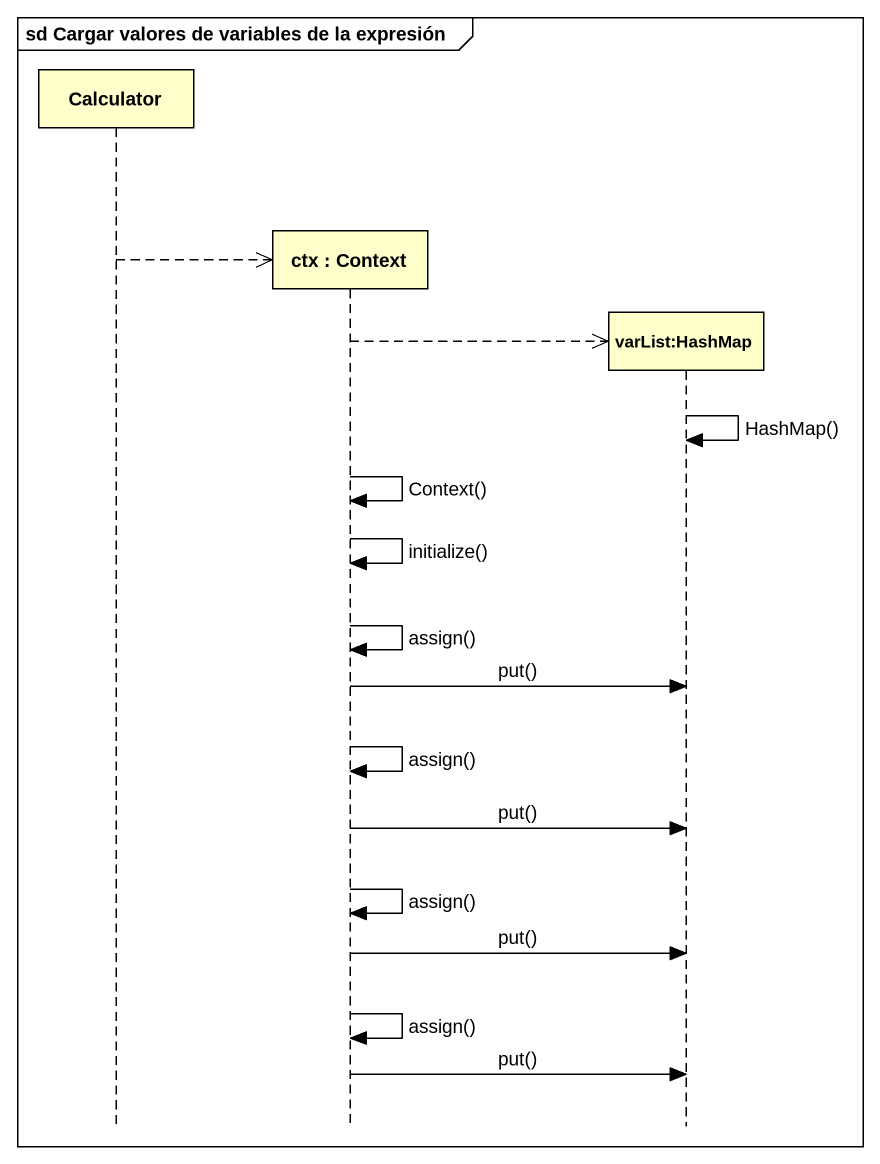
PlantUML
@startuml
mainframe sd Cargar valores de variables de la expresión
hide footbox
participant Calculator
participant "ctx : Context" as ctx
participant "varList:HashMap" as varList_HashMap

Calculator -->> ctx **
ctx -->> varList_HashMap **
varList_HashMap -> varList_HashMap : HashMap()
ctx -> ctx : Context()
ctx -> ctx : initialize()
ctx -> ctx : assign()
ctx -> varList_HashMap : put()
ctx -> ctx : assign()
ctx -> varList_HashMap : put()
ctx -> ctx : assign()
ctx -> varList_HashMap : put()
ctx -> ctx : assign()
ctx -> varList_HashMap : put()
@enduml
